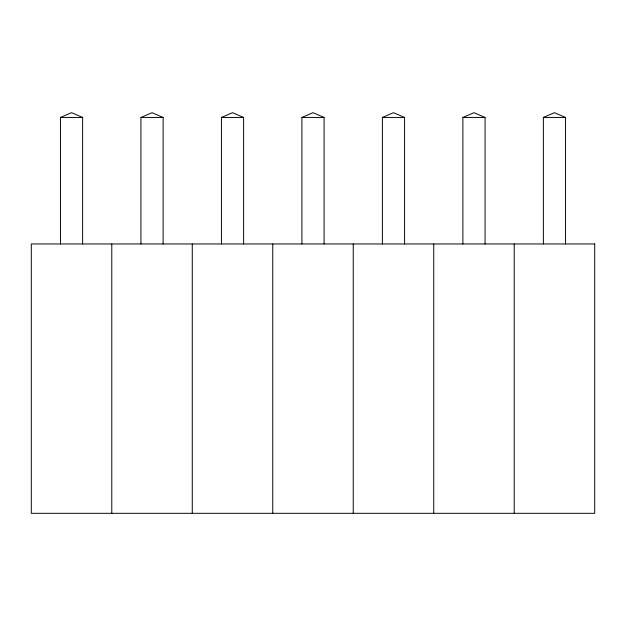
<?xml version="1.0" encoding="UTF-8"?>
<svg xmlns="http://www.w3.org/2000/svg" width="626" height="626" viewBox="0 0 626 626"><rect width="100%" height="100%" fill="white"/><g stroke="black" fill="none" stroke-linecap="round" stroke-linejoin="round"><path stroke-width="0.94" d="M60.456 243.968L60.456 117.445L71.544 112.688L82.632 117.445L82.632 243.968M140.936 243.968L140.936 117.445L152.032 112.688L163.12 117.445L163.12 243.968M221.424 243.968L221.424 117.445L232.512 112.688L243.608 117.445L243.608 243.968M301.912 243.968L301.912 117.445L313 112.688L324.088 117.445L324.088 243.968M382.392 243.968L382.392 117.445L393.488 112.688L404.576 117.445L404.576 243.968M462.88 243.968L462.88 117.445L473.968 112.688L485.064 117.445L485.064 243.968M543.368 243.968L543.368 117.445L554.456 112.688L565.544 117.445L565.544 243.968M60.456 117.445L82.632 117.445M140.936 117.445L163.12 117.445M221.424 117.445L243.608 117.445M301.912 117.445L324.088 117.445M382.392 117.445L404.576 117.445M462.88 117.445L485.064 117.445M543.368 117.445L565.544 117.445M514.212 243.968L514.212 513.312M433.732 243.968L433.732 513.312M353.244 243.968L353.244 513.312M272.756 243.968L272.756 513.312M192.268 243.968L192.268 513.312M111.788 243.968L111.788 513.312M594.7 243.968L31.3 243.968L31.3 513.312L594.7 513.312L594.7 243.968"/></g></svg>
